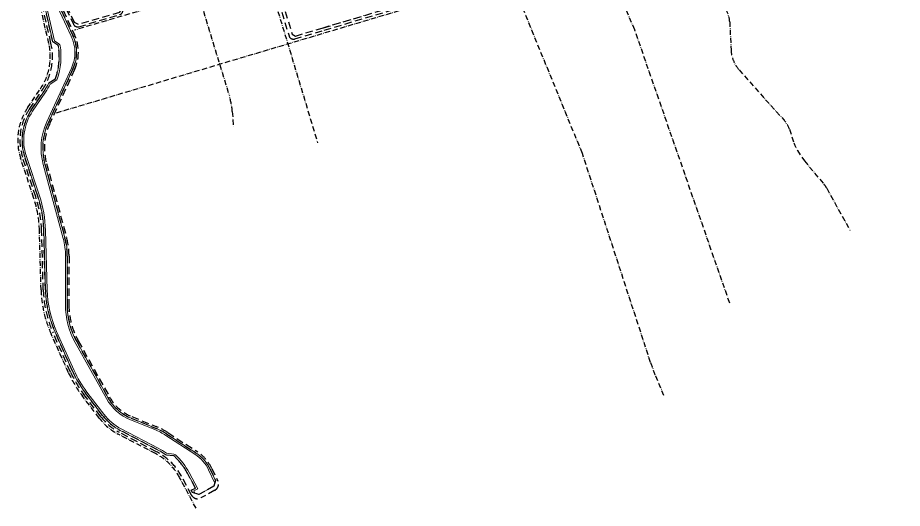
# Model space of a CAD drawing. Header units: metres. Extents: x 567571 to 569693, y 2064864 to 2067384.
# Drawn here: x 568157 to 569693, y 2064864 to 2065715 of the extents above; entities that cross this region are included whole.
import ezdxf

# ---------------------------------------------------------------- set-up
doc = ezdxf.new("R2010")
doc.units = ezdxf.units.M
doc.linetypes.add('ACAD_ISO10W100', pattern=[18.5, 12, -3, 0.5, -3])
doc.linetypes.add('HIDDEN', pattern=[0.375, 0.25, -0.125])
doc.layers.add('datKeSog', color=251, linetype='CONTINUOUS', lineweight=13)
doc.layers.add('datMatNc', color=150, linetype='CONTINUOUS', lineweight=13)
for name, color, linetype in [('LogDg phu', 7, 'CONTINUOUS'), ('TimDg', 222, 'CONTINUOUS'), ('ViaHeSphu', 32, 'CONTINUOUS')]:
    doc.layers.add(name, color=color, linetype=linetype)

msp = doc.modelspace()

# ---------------------------------------------------------------- linework, layer by layer
at = {"layer": 'datKeSog', "elevation": 0}
for points in [[(568214.5, 2065759.7), (568250.1, 2065683.2, -0.220405), (568250.3, 2065627.7), (568207.5, 2065534.7, 0.175674), (568201.3, 2065460.7), (568236, 2065332.4, -0.066724), (568240.1, 2065301.8), (568239.9, 2065217.4, 0.128381), (568256.8, 2065151.9), (568311.1, 2065054.6, 0.170828), (568352.8, 2065017.7), (568394.9, 2065000.6, -0.047229), (568414.3, 2064990.5), (568464.7, 2064957.9, -0.139352), (568488.5, 2064930.8), (568499.3, 2064907.9), (568500.6, 2064912.1), (568491.2, 2064932.1, 0.139352), (568466.3, 2064960.4), (568415.9, 2064993, 0.047229), (568396, 2065003.4), (568354, 2065020.4, -0.170828), (568313.7, 2065056.1), (568259.5, 2065153.3, -0.128381), (568242.9, 2065217.4), (568243.1, 2065301.8, 0.066724), (568238.9, 2065333.2), (568204.2, 2065461.5, -0.175674), (568210.2, 2065533.5), (568253, 2065626.5, 0.220405), (568252.9, 2065684.5), (568217.2, 2065761, -0.069237)], [(568208.7, 2065728), (568220.8, 2065675.1), (568228.5, 2065669.9, -0.209289), (568230.7, 2065666.6, -0.124263), (568225.5, 2065608.8, -0.174176), (568223.4, 2065606.2), (568213.2, 2065600, -0.036595), (568205.2, 2065586), (568182.9, 2065553.1, 0.232646), (568172.1, 2065474.8), (568194.7, 2065406.4, -0.073069), (568205.3, 2065346.2), (568208.1, 2065243.3, 0.098642), (568224.6, 2065171.1), (568254.9, 2065103.3, 0.057587), (568277.2, 2065065.9), (568306.7, 2065027.2, 0.110108), (568336.5, 2065002.1), (568401.1, 2064968.4, -0.037555), (568415.2, 2064959.6), (568428.2, 2064958.1, -0.161113), (568431.1, 2064956.8, -0.081551), (568454.5, 2064926.3), (568469.5, 2064898), (568462.5, 2064894.3), (568464.7, 2064890.2), (568464.7, 2064890.2), (568460.6, 2064891.4), (568458.4, 2064895.5), (568465.5, 2064899.3), (568451.8, 2064924.9, 0.081547), (568429, 2064954.6, 0.161113), (568427.9, 2064955.1), (568414, 2064956.7, 0.039387), (568399.7, 2064965.7), (568335.1, 2064999.4, -0.110108), (568304.3, 2065025.3), (568274.8, 2065064.1, -0.057587), (568252.2, 2065102.1), (568221.9, 2065169.9, -0.098642), (568205.1, 2065243.2), (568202.3, 2065346.1, 0.073069), (568191.8, 2065405.5), (568169.2, 2065473.8, -0.232646), (568180.4, 2065554.7), (568202.7, 2065587.7, 0.038659), (568210.9, 2065602.1), (568221.8, 2065608.7, 0.174176), (568222.7, 2065609.8, 0.124263), (568227.7, 2065666.1, 0.209289), (568226.9, 2065667.5), (568218.2, 2065673.3), (568205.8, 2065727.1)]]:
    msp.add_lwpolyline(points, format="xyb", dxfattribs=at)
at = {"layer": 'datMatNc', "elevation": 0}
msp.add_lwpolyline([(568208.7, 2065728), (568220.8, 2065675.1), (568228.5, 2065669.9, -0.209289), (568230.7, 2065666.6, -0.124263), (568225.5, 2065608.8, -0.174178), (568223.4, 2065606.2), (568213.2, 2065600, -0.036595), (568205.2, 2065586), (568182.9, 2065553.1, 0.232646), (568172.1, 2065474.8), (568194.7, 2065406.4, -0.073069), (568205.3, 2065346.2), (568208.1, 2065243.3, 0.098642), (568224.6, 2065171.1), (568254.9, 2065103.3, 0.057587), (568277.2, 2065065.9), (568306.7, 2065027.2, 0.110108), (568336.5, 2065002.1), (568401.1, 2064968.4, -0.037555), (568415.2, 2064959.6), (568428.2, 2064958.1, -0.161113), (568431.1, 2064956.8, -0.081551), (568454.5, 2064926.3), (568469.5, 2064898), (568462.5, 2064894.3), (568464.7, 2064890.2), (568471.4, 2064888.2), (568497.5, 2064902.4), (568499.3, 2064907.9), (568488.5, 2064930.8, 0.139352), (568464.7, 2064957.9), (568414.3, 2064990.5, 0.047229), (568394.9, 2065000.6), (568352.8, 2065017.7, -0.170828), (568311.1, 2065054.6), (568256.8, 2065151.9, -0.128381), (568239.9, 2065217.4), (568240.1, 2065301.8, 0.066724), (568236, 2065332.4), (568201.3, 2065460.7, -0.175674), (568207.5, 2065534.7), (568250.3, 2065627.7, 0.220405), (568250.1, 2065683.2), (568214.5, 2065759.7, -0.069237)], format="xyb", dxfattribs=at)
at = {"layer": 'LogDg phu', "linetype": 'HIDDEN', "ltscale": 50}
msp.add_lwpolyline([(568814.2, 2065813.7, -0.072993), (568813.9, 2065815.1), (568813.4, 2065824.8), (568806.6, 2065843.8, 0.397173), (568796.9, 2065848.8), (568725.3, 2065827.8), (568603.7, 2065792.2, 0.416587), (568598.2, 2065782.2), (568610, 2065743.1), (568628, 2065683.7, 0.413247), (568637.9, 2065678.4), (568689, 2065693.6), (568828.7, 2065735.3, 0.430041), (568838.5, 2065754.7), (568833.6, 2065768.3), (568827.8, 2065776.2, -0.07245), (568827.2, 2065777.5)], format="xyb", close=True, dxfattribs=at)
for points in [[(568213.1, 2065811.7), (568215.5, 2065796.9, 0.069237), (568225.3, 2065764.8), (568253.7, 2065704, 0.370512), (568263.2, 2065699.7), (568334, 2065720.5, 0.486705), (568338.6, 2065732.2), (568275.1, 2065841.6)], [(568301.4, 2065023.1), (568271.8, 2065061.8, -0.057587), (568248.8, 2065100.6), (568218.4, 2065168.3, -0.098642), (568201.4, 2065243.1), (568198.5, 2065346, 0.073069), (568188.3, 2065404.3), (568165.7, 2065472.7, -0.232646), (568177.3, 2065556.8), (568199.6, 2065589.8, 0.207939), (568214.8, 2065671.1), (568202.2, 2065726.1), (568179.1, 2065795.1)], [(568219.9, 2065762.2), (568255.6, 2065685.8, -0.220405), (568255.7, 2065625.2), (568212.9, 2065532.2, 0.175674), (568207.1, 2065462.3), (568241.8, 2065334, -0.066724), (568246.1, 2065301.8), (568245.9, 2065217.4, 0.128381), (568262.1, 2065154.8), (568316.3, 2065057.5, 0.170828), (568355.1, 2065023.2), (568397.2, 2065006.2, -0.047229), (568417.6, 2064995.5), (568467.9, 2064963, -0.139352), (568493.9, 2064933.3), (568504.4, 2064911.1, -0.397422), (568499.3, 2064895.4), (568475, 2064882.2, -0.417177), (568458.7, 2064887), (568441.5, 2064919.3, 0.150735), (568398, 2064962.4), (568333.4, 2064996.1, -0.110108), (568301.4, 2065023.1)]]:
    msp.add_lwpolyline(points, format="xyb", dxfattribs=at)
at = {"layer": 'TimDg', "linetype": 'ACAD_ISO10W100', "ltscale": 0.75}
for points in [[(569143.7, 2066144.8), (569195.7, 2066042.1, 0.026185), (569203.5, 2066028.5), (569250.6, 2065955.4), (569290.4, 2065888.4, 0.011773), (569294.2, 2065882.4), (569341.9, 2065810.3), (569369.4, 2065761.8), (569387.9, 2065726.8, -0.110412), (569393, 2065708.3), (569395.4, 2065659.2, 0.171019), (569409.4, 2065624.8), (569455.3, 2065573.1), (569487.5, 2065537.6, -0.105092), (569496.7, 2065521.8), (569504.5, 2065498.2, 0.064723), (569510.7, 2065485.2), (569522.6, 2065466.9), (569556.5, 2065426.7, -0.048773), (569561.4, 2065419.6), (569601.9, 2065346.5)], [(569278.8, 2065059.7), (569264.5, 2065093.5, -0.021018), (569255.7, 2065117.1), (569137.3, 2065479.8), (568925.3, 2065996.3), (568861.4, 2066131.2)], [(568224.6, 2065550.4), (568690.7, 2065689.4), (569163.5, 2065830.4, 0.047791), (569190, 2065841.1), (569267.2, 2065881.4, 0.046673), (569282.8, 2065891.5), (569302.8, 2065907.3, -0.084944), (569332.4, 2065923.4), (569436.5, 2065958.8), (569480.1, 2065972.2, 0.05582), (569521, 2065989.9), (569559, 2066011.7), (569578, 2066023.8, 0.043511), (569593.4, 2066035.6), (569606.6, 2066047.6, -0.03515), (569617.4, 2066055.7), (569692.7, 2066104.1)], [(569408.7, 2066103.8), (569093.3, 2065942.9, -0.046747), (569058.6, 2065929.1), (568564.2, 2065784.3), (568255.9, 2065693.9)], [(569393, 2065220.2), (569228.7, 2065692.6, 0.018232), (569228.2, 2065694), (569110.1, 2065967.3, 0.008029), (569106.2, 2065976.1), (569091.9, 2066006.4, 0.015745), (569083.3, 2066023.2), (569046.2, 2066090.8)], [(569393, 2065220.2), (569228.7, 2065692.6, 0.018232), (569228.2, 2065694), (569110.1, 2065967.3, 0.008029), (569106.2, 2065976.1), (569091.9, 2066006.4, 0.015745), (569083.3, 2066023.2), (569046.2, 2066090.8)], [(568410.2, 2065952.2), (568524.4, 2065579.7, -0.055558), (568529.6, 2065552.4), (568531.6, 2065525.5)], [(568410.2, 2065952.2), (568524.4, 2065579.7, -0.055558), (568529.6, 2065552.4), (568531.6, 2065525.5)]]:
    msp.add_lwpolyline(points, format="xyb", dxfattribs=at)
msp.add_lwpolyline([(568528.7, 2065992), (568677.7, 2065498)], dxfattribs=at)
at = {"layer": 'TimDg', "linetype": 'ACAD_ISO10W100', "ltscale": 0.75, "elevation": 0}
msp.add_lwpolyline([(568466.7, 2064864.2), (568438.1, 2064917.6, 0.150729), (568396.2, 2064959), (568331.6, 2064992.8, -0.110108), (568298.4, 2065020.8), (568268.8, 2065059.6, -0.057587), (568245.4, 2065099), (568215, 2065166.8, -0.098642), (568197.6, 2065243), (568194.8, 2065345.9, 0.073069), (568184.7, 2065403.1), (568162.1, 2065471.5, -0.232646), (568174.2, 2065558.9), (568196.5, 2065591.9, 0.207939), (568211.1, 2065670.3), (568198.6, 2065725.1)], format="xyb", dxfattribs=at)
at = {"layer": 'ViaHeSphu', "linetype": 'HIDDEN', "ltscale": 50}
msp.add_lwpolyline([(568272.5, 2065840.1), (568336.2, 2065730.3), (568333.9, 2065724.6), (568262.6, 2065703.7), (568255.7, 2065706.8), (568228.1, 2065766, -0.069237), (568218.4, 2065797.4), (568216, 2065812.2)], format="xyb", dxfattribs=at)
msp.add_lwpolyline([(568687.8, 2065697.9), (568829.9, 2065740.3), (568834.2, 2065748.9), (568801.4, 2065840.7), (568794.9, 2065844), (568726.5, 2065824), (568607.6, 2065789.2), (568604.3, 2065783), (568616, 2065744.2), (568633.3, 2065686.9), (568639.5, 2065683.5), (568685.8, 2065697.4), (568758.1, 2065718.9)], dxfattribs=at)
at = {"layer": 'ViaHeSphu', "linetype": 'HIDDEN', "ltscale": 50, "elevation": 0}
msp.add_lwpolyline([(568217.2, 2065761), (568252.9, 2065684.5, -0.220405), (568253, 2065626.5), (568210.2, 2065533.5, 0.175674), (568204.2, 2065461.5), (568238.9, 2065333.2, -0.066724), (568243.1, 2065301.8), (568242.9, 2065217.4, 0.128381), (568259.5, 2065153.3), (568313.7, 2065056.1, 0.170828), (568354, 2065020.4), (568396, 2065003.4, -0.047229), (568415.9, 2064993), (568466.3, 2064960.4, -0.139352), (568491.2, 2064932.1), (568500.6, 2064912.1), (568497.5, 2064902.4), (568471.4, 2064888.2), (568460.6, 2064891.4), (568458.4, 2064895.5), (568465.5, 2064899.3), (568451.8, 2064924.9, 0.081547), (568429, 2064954.6, 0.161113), (568427.9, 2064955.1), (568414, 2064956.7, 0.039387), (568399.7, 2064965.7), (568335.1, 2064999.4, -0.110108), (568304.3, 2065025.3), (568274.8, 2065064.1, -0.057587), (568252.2, 2065102.1), (568221.9, 2065169.9, -0.098642), (568205.1, 2065243.2), (568202.3, 2065346.1, 0.073069), (568191.8, 2065405.5), (568169.2, 2065473.8, -0.232646), (568180.4, 2065554.7), (568202.7, 2065587.7, 0.038659), (568210.9, 2065602.1), (568221.8, 2065608.7, 0.174176), (568222.7, 2065609.8, 0.124263), (568227.7, 2065666.1, 0.209289), (568226.9, 2065667.5), (568218.2, 2065673.3), (568205.8, 2065727.1)], format="xyb", dxfattribs=at)

doc.saveas('drawing.dxf')
